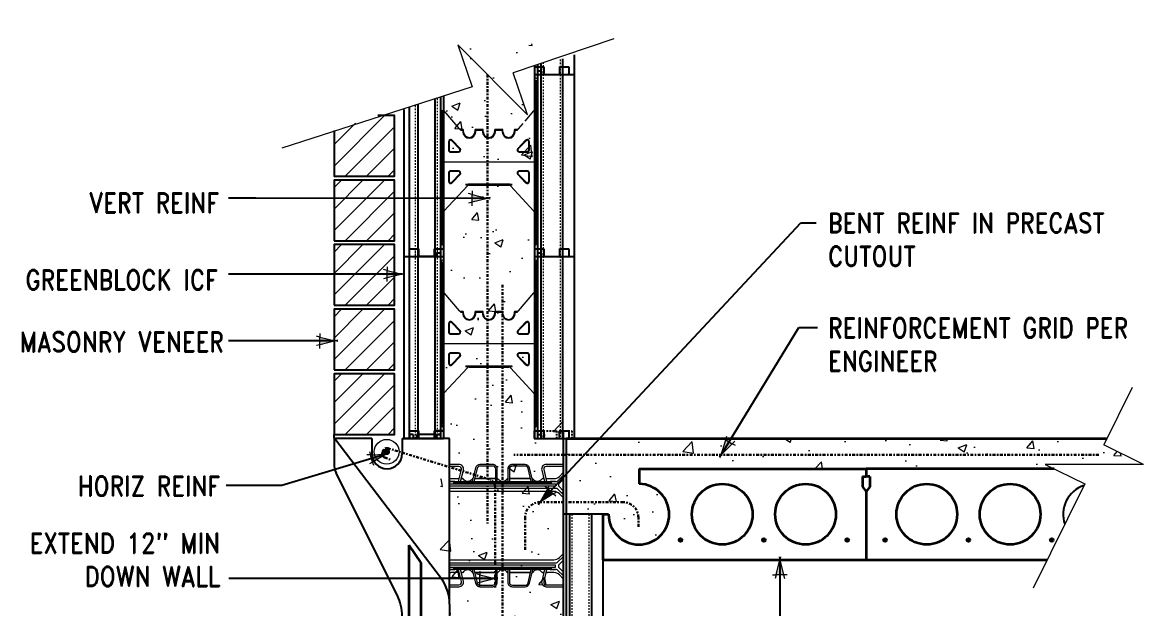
# Model space of a CAD drawing. Header units: inches. Extents: x -1.2 to 76.1, y 21.4 to 104.5.
# Drawn here: x 2.1 to 76.1, y 65.9 to 104.5 of the extents above; entities that cross this region are included whole.
import ezdxf

# ---------------------------------------------------------------- set-up
doc = ezdxf.new("R2010")
doc.units = ezdxf.units.IN
doc.header["$MEASUREMENT"] = 0
for name, pattern in [('CENTER', [2, 1.25, -0.25, 0.25, -0.25]), ('DASHED2', [0.375, 0.25, -0.125]), ('HIDDEN', [0.375, 0.25, -0.125])]:
    doc.linetypes.add(name, pattern=pattern)
for name, color, linetype, lineweight in [('A2 Hatch', 8, 'Continuous', 9), ('A4 medium', 7, 'Continuous', 35), ('DETAILS', 7, 'Continuous', 13), ('DIM', 3, 'Continuous', 13), ('REBAR', 2, 'CENTER', 30)]:
    doc.layers.add(name, color=color, linetype=linetype, lineweight=lineweight)
doc.styles.add('ARCTEXT', font='arctext.shx', dxfattribs={"width": 0.85})
doc.styles.add('ROMAND', font='romand.shx', dxfattribs={"width": 0.85})
doc.dimstyles.new('ARCTEXT1-4', dxfattribs={"dimtxt": 4, "dimasz": 2, "dimexe": 2, "dimexo": 2, "dimgap": 2, "dimtad": 1, "dimdec": 4, "dimzin": 3, "dimdsep": 46, "dimlunit": 4, "dimtxsty": 'ARCTEXT', "dimblk": 'ARCHTICK', "dimcen": 2, "dimaunit": 1, "dimadec": 0, "dimazin": 0, "dimtfac": 1, "dimtdec": 4, "dimtmove": 2, "dimatfit": 3, "dimldrblk": 'arrow', "dimfxl": 1, "dimtolj": 1, "dimtzin": 0, "dimarcsym": 0})
pattern_1 = [(50, (-6536.8023, 1453.6177), (5.7380815, -0.502017), [0.6, -6.6]), (355, (-6536.8023, 1453.6177), (-1.1100107, 6.017537), [0.48, -5.28]), (100.4514, (-6536.324, 1453.576), (4.628075, 5.5155163), [0.5099215, -5.609137]), (46.1842, (-6536.802, 1455.218), (8.5379284, -1.324152), [0.9, -9.9]), (96.6356, (-6536.091, 1455.107), (7.477302, 7.792943), [0.764882, -8.413704]), (351.1842, (-6536.802, 1455.218), (7.477296, 7.792949), [0.72, -7.92]), (21, (-6536.0023, 1454.8177), (4.7752564, -3.220951), [0.6, -6.6]), (326, (-6536.0023, 1454.8177), (1.9465227, 5.8012004), [0.48, -5.28]), (71.4514, (-6535.6044, 1454.549), (6.721781, 2.580244), [0.5099215, -5.609137]), (37.5, (-6536.8023, 1453.6177), (0.09727884, 2.6631508), [0, -5.216, 0, -5.36, 0, -5.3]), (7.5, (-6536.8023, 1453.6177), (2.1045563, 3.1552937), [0, -3.056, 0, -5.096, 0, -2.02]), (327.5, (-6538.5863, 1453.6177), (4.2705795, -0.180439), [0, -2, 0, -6.24, 0, -8.28]), (317.5, (-6539.3863, 1453.6177), (4.6654894, 0.8008399), [0, -2.6, 0, -4.144, 0, -5.88])]

# ---------------------------------------------------------------- blocks, each defined once
blk = doc.blocks.new('_ArchTick')
at = {"color": 0, "linetype": 'ByBlock', "const_width": 0.15}
blk.add_lwpolyline([(-0.5, -0.5), (0.5, 0.5)], dxfattribs=at)
blk = doc.blocks.new('arrow')
at = {"layer": 'DIM'}
blk.add_hatch(color=253, dxfattribs=at).paths.add_polyline_path([(-2, 0.5), (-2, -0.5), (0, 0)])
at = {"layer": 'DIM', "lineweight": 9}
for points in [[(-2, 0.98), (-2, 0.5), (-2.47, 0.62)], [(0.37, 0.09), (0, 0)], [(0.37, -0.09), (0, 0)], [(-2, -0.98), (-2, -0.5), (-2.47, -0.62)]]:
    blk.add_lwpolyline(points, dxfattribs=at)
at = {"layer": 'DIM', "lineweight": 15}
blk.add_lwpolyline([(0, 0), (-2, -0.5), (-2, 0.5), (0, 0)], dxfattribs=at)

msp = doc.modelspace()

# ---------------------------------------------------------------- hatches: boundary and pattern name
at = {"layer": 'A2 Hatch', "ltscale": 0.15}
h = msp.add_hatch(dxfattribs=at)
h.set_pattern_fill('AR-CONC', color=256, scale=0.8, style=0)
h.set_pattern_definition(pattern_1)
h.paths.add_polyline_path([(31.768, 101.773), (29.782, 101.1), (29.582, 44.084), (32.451, 45.057), (31.515, 47.817), (36.112, 43.221), (35.176, 45.981), (37.782, 46.865), (37.777, 79.447), (35.777, 79.447), (35.777, 103.133), (34.492, 102.697), (35.428, 99.937), (30.832, 104.533)])
h = msp.add_hatch(dxfattribs=at)
h.set_pattern_fill('ANSI31', color=256, scale=8, style=0)
h.set_pattern_definition([(45, (-3258.9084, 433.8776), (-0.70710678, 0.70710678), [])])
h.paths.add_polyline_path([(22.657, 90.138), (26.657, 90.138), (26.657, 94.138), (22.657, 94.138)])
h = msp.add_hatch(dxfattribs=at)
h.set_pattern_fill('ANSI31', color=256, scale=8, style=0)
h.set_pattern_definition([(45, (-3258.9084, 429.6276), (-0.70710678, 0.70710678), [])])
h.paths.add_polyline_path([(22.657, 85.888), (26.657, 85.888), (26.657, 89.888), (22.657, 89.888)])
h = msp.add_hatch(dxfattribs=at)
h.set_pattern_fill('ANSI31', color=256, scale=8, style=0)
h.set_pattern_definition([(45, (-3258.9084, 425.3583), (-0.70710678, 0.70710678), [])])
h.paths.add_polyline_path([(22.657, 81.619), (26.657, 81.619), (26.657, 85.619), (22.657, 85.619)])
h = msp.add_hatch(dxfattribs=at)
h.set_pattern_fill('ANSI31', color=256, scale=8, style=0)
h.set_pattern_definition([(45, (-3258.9084, 421.1083), (-0.70710678, 0.70710678), [])])
h.paths.add_polyline_path([(22.657, 77.369), (26.657, 77.369), (26.657, 81.369), (22.657, 81.369)])
h = msp.add_hatch(dxfattribs=at)
h.set_pattern_fill('AR-CONC', color=256, scale=0.8, style=0)
h.set_pattern_definition(pattern_1)
edge = h.paths.add_edge_path()
edge.add_line((37.982, 77.1), (37.982, 72.1))
edge.add_line((37.982, 77.1), (73.684, 77.1))
edge.add_line((37.982, 72.1), (39.782, 72.1))
edge.add_line((39.782, 72.1), (40.782, 72.1))
edge.add_arc((42.782, 72.1), 2, 180, 449.35394)
edge.add_line((42.804, 75.1), (42.804, 74.1))
edge.add_line((42.804, 75.089), (57.782, 75.089))
edge.add_line((70.199, 75.089), (57.782, 75.089))
edge.add_line((69.59, 75.389), (70.199, 75.089))
edge.add_line((76.09, 75.389), (69.59, 75.389))
edge.add_line((73.477, 76.679), (76.09, 75.389))
edge.add_line((73.684, 77.1), (73.477, 76.679))
h = msp.add_hatch(color=256, dxfattribs=at)
edge = h.paths.add_edge_path()
edge.add_arc((26.133, 76.22), 0.224, 0, 360)

# ---------------------------------------------------------------- linework, layer by layer
at = {"color": 1}
for p, q in [((37.742, 102.135), (37.742, 89.1)), ((38.507, 102.395), (38.507, 89.1)), ((35.882, 101.716), (35.882, 89.1)), ((35.882, 101.6), (36.507, 101.6)), ((35.882, 101.6), (35.882, 101.1)), ((36.082, 101.784), (36.082, 89.1)), ((36.297, 101.857), (36.297, 89.1)), ((36.507, 101.6), (36.507, 101.1)), ((37.532, 101.6), (37.532, 101.1)), ((37.532, 101.6), (38.157, 101.6)), ((38.157, 101.6), (38.157, 101.1)), ((38.157, 101.415), (38.157, 101.1)), ((35.882, 101.1), (38.507, 101.1)), ((35.882, 101.1), (36.082, 101.1)), ((35.882, 101.1), (38.507, 101.1)), ((36.082, 101.35), (36.332, 101.35)), ((36.297, 101.1), (38.507, 101.1)), ((36.332, 101.35), (36.332, 101.1)), ((37.327, 101.134), (37.327, 101.1)), ((37.532, 101.203), (37.532, 101.1)), ((29.307, 99.462), (29.307, 89.1)), ((29.682, 99.583), (29.682, 89.1)), ((29.881, 99.647), (29.881, 89.1)), ((27.257, 98.801), (27.257, 89.1)), ((27.607, 98.914), (27.607, 89.1)), ((28.182, 99.099), (28.182, 89.1)), ((27.607, 89.6), (28.232, 89.6)), ((27.607, 89.6), (27.607, 77.1)), ((28.182, 89.6), (28.182, 77.1)), ((28.232, 89.6), (28.232, 89.1)), ((29.257, 89.6), (29.257, 89.1)), ((29.257, 89.6), (29.881, 89.6)), ((29.307, 89.6), (29.307, 77.1)), ((29.881, 89.6), (29.881, 77.1)), ((29.881, 89.6), (29.881, 89.1)), ((35.882, 89.6), (35.882, 77.1)), ((35.882, 89.6), (36.507, 89.6)), ((35.882, 89.6), (35.882, 89.1)), ((36.507, 89.6), (36.507, 89.1)), ((37.532, 89.6), (37.532, 89.1)), ((37.532, 89.6), (38.157, 89.6)), ((38.157, 89.6), (38.157, 89.1)), ((27.257, 89.1), (27.257, 77.1)), ((27.257, 89.1), (29.432, 89.1)), ((27.257, 89.1), (29.881, 89.1)), ((29.307, 89.1), (28.182, 89.1)), ((29.432, 89.35), (29.432, 89.1)), ((29.432, 89.35), (29.682, 89.35)), ((29.682, 89.35), (29.682, 77.1)), ((29.682, 89.1), (29.881, 89.1)), ((35.882, 89.1), (36.082, 89.1)), ((35.882, 89.1), (38.507, 89.1)), ((36.082, 89.35), (36.082, 77.1)), ((36.082, 89.35), (36.332, 89.35)), ((36.297, 89.1), (38.507, 89.1)), ((36.297, 89.1), (36.297, 77.1)), ((36.332, 89.35), (36.332, 89.1)), ((37.742, 89.1), (37.742, 77.1)), ((38.507, 89.1), (38.507, 77.1)), ((22.657, 77.1), (22.657, 75.422)), ((25.157, 77.1), (22.657, 77.1)), ((22.712, 77.1), (29.746, 67.871)), ((25.157, 77.1), (25.157, 76.1)), ((27.157, 77.1), (27.157, 76.1)), ((27.157, 77.1), (29.881, 77.1)), ((27.257, 77.1), (29.881, 77.1)), ((27.257, 77.1), (29.881, 77.1)), ((27.257, 77.1), (29.432, 77.1)), ((27.257, 77.1), (29.432, 77.1)), ((27.257, 77.1), (29.881, 77.1)), ((30.282, 77.1), (27.257, 77.1)), ((27.257, 77.1), (29.881, 77.1)), ((27.257, 77.1), (29.881, 77.1)), ((27.257, 77.1), (29.432, 77.1)), ((27.257, 77.1), (29.432, 77.1)), ((27.257, 77.1), (29.881, 77.1)), ((27.257, 77.1), (29.881, 77.1)), ((27.257, 77.1), (29.432, 77.1)), ((27.257, 77.1), (29.432, 77.1)), ((27.257, 77.1), (29.881, 77.1)), ((27.257, 77.1), (29.432, 77.1)), ((30.282, 77.1), (27.257, 77.1)), ((27.257, 77.1), (29.432, 77.1)), ((27.257, 77.1), (29.881, 77.1)), ((30.282, 77.1), (27.257, 77.1)), ((27.607, 77.6), (28.232, 77.6)), ((27.607, 77.6), (28.232, 77.6)), ((27.607, 77.6), (28.232, 77.6)), ((27.607, 77.6), (28.232, 77.6)), ((27.607, 77.6), (28.232, 77.6)), ((27.607, 77.6), (28.232, 77.6)), ((27.607, 77.6), (28.232, 77.6)), ((27.607, 77.6), (28.232, 77.6)), ((27.632, 77.35), (27.632, 77.1)), ((27.882, 77.35), (27.632, 77.35)), ((27.632, 77.35), (27.632, 77.1)), ((27.882, 77.35), (27.632, 77.35)), ((27.632, 77.35), (27.632, 77.1)), ((27.882, 77.35), (27.632, 77.35)), ((27.882, 77.35), (27.882, 77.1)), ((27.882, 77.35), (27.882, 77.1)), ((27.882, 77.35), (27.882, 77.1)), ((29.257, 77.35), (28.132, 77.35)), ((28.132, 77.35), (28.132, 77.1)), ((29.257, 77.35), (28.132, 77.35)), ((28.132, 77.35), (28.132, 77.1)), ((29.257, 77.35), (28.132, 77.35)), ((28.132, 77.35), (28.132, 77.1)), ((29.307, 77.1), (28.182, 77.1)), ((29.307, 77.1), (28.182, 77.1)), ((29.307, 77.1), (28.182, 77.1)), ((29.307, 77.1), (28.182, 77.1)), ((29.307, 77.1), (28.182, 77.1)), ((29.307, 77.1), (28.182, 77.1)), ((29.307, 77.1), (28.182, 77.1)), ((29.307, 77.1), (28.182, 77.1)), ((28.232, 77.6), (28.232, 77.1)), ((28.232, 77.6), (28.232, 77.1)), ((28.232, 77.6), (28.232, 77.1)), ((28.232, 77.6), (28.232, 77.1)), ((28.232, 77.6), (28.232, 77.1)), ((28.232, 77.6), (28.232, 77.1)), ((28.232, 77.6), (28.232, 77.1)), ((28.232, 77.6), (28.232, 77.1)), ((29.257, 77.6), (29.257, 77.1)), ((29.257, 77.6), (29.881, 77.6)), ((29.257, 77.6), (29.257, 77.1)), ((29.257, 77.6), (29.881, 77.6)), ((29.257, 77.6), (29.257, 77.1)), ((29.881, 77.6), (29.257, 77.6)), ((29.257, 77.6), (29.257, 77.1)), ((29.257, 77.6), (29.881, 77.6)), ((29.257, 77.6), (29.257, 77.1)), ((29.257, 77.6), (29.881, 77.6)), ((29.257, 77.6), (29.257, 77.1)), ((29.257, 77.6), (29.881, 77.6)), ((29.257, 77.6), (29.257, 77.1)), ((29.257, 77.6), (29.881, 77.6)), ((29.257, 77.6), (29.257, 77.1)), ((29.257, 77.6), (29.881, 77.6)), ((29.257, 77.6), (29.257, 77.1)), ((29.881, 77.6), (29.257, 77.6)), ((29.257, 77.6), (29.257, 77.1)), ((29.257, 77.6), (29.881, 77.6)), ((29.257, 77.6), (29.257, 77.1)), ((29.881, 77.6), (29.257, 77.6)), ((29.432, 77.35), (29.432, 77.1)), ((29.432, 77.35), (29.682, 77.35)), ((29.432, 77.35), (29.432, 77.1)), ((29.432, 77.35), (29.682, 77.35)), ((29.432, 77.35), (29.432, 77.1)), ((29.682, 77.35), (29.432, 77.35)), ((29.432, 77.35), (29.432, 77.1)), ((29.432, 77.35), (29.682, 77.35)), ((29.432, 77.35), (29.432, 77.1)), ((29.432, 77.35), (29.682, 77.35)), ((29.432, 77.35), (29.432, 77.1)), ((29.432, 77.35), (29.682, 77.35)), ((29.432, 77.35), (29.432, 77.1)), ((29.432, 77.35), (29.682, 77.35)), ((29.432, 77.35), (29.432, 77.1)), ((29.432, 77.35), (29.682, 77.35)), ((29.432, 77.35), (29.432, 77.1)), ((29.682, 77.35), (29.432, 77.35)), ((29.432, 77.35), (29.432, 77.1)), ((29.432, 77.35), (29.682, 77.35)), ((29.432, 77.35), (29.432, 77.1)), ((29.682, 77.35), (29.432, 77.35)), ((29.682, 77.35), (29.682, 77.1)), ((29.682, 77.35), (29.682, 77.1)), ((29.682, 77.35), (29.682, 77.1)), ((29.682, 77.1), (29.881, 77.1)), ((29.682, 77.1), (29.881, 77.1)), ((29.682, 77.1), (29.881, 77.1)), ((29.682, 77.1), (29.881, 77.1)), ((29.682, 77.1), (29.881, 77.1)), ((29.682, 77.1), (29.881, 77.1)), ((29.682, 77.1), (29.881, 77.1)), ((29.682, 77.1), (29.881, 77.1)), ((29.881, 77.6), (29.881, 77.1)), ((29.881, 77.6), (29.881, 77.1)), ((29.881, 77.6), (29.881, 77.1)), ((29.881, 77.6), (29.881, 77.1)), ((29.881, 77.6), (29.881, 77.1)), ((29.881, 77.6), (29.881, 77.1)), ((29.881, 77.6), (29.881, 77.1)), ((29.881, 77.6), (29.881, 77.1)), ((29.881, 77.6), (29.881, 77.1)), ((29.881, 77.6), (29.881, 77.1)), ((30.282, 66.16), (30.282, 77.1)), ((35.877, 77.6), (35.877, 77.1)), ((35.877, 77.6), (36.502, 77.6)), ((35.877, 77.6), (35.877, 77.1)), ((35.877, 77.1), (36.077, 77.1)), ((35.882, 77.1), (38.302, 77.1)), ((35.882, 77.1), (38.302, 77.1)), ((35.882, 77.1), (38.507, 77.1)), ((36.077, 77.35), (36.327, 77.35)), ((36.082, 77.6), (36.082, 77.1)), ((36.092, 77.1), (38.302, 77.1)), ((36.327, 77.35), (36.327, 77.1)), ((36.502, 77.6), (36.502, 77.1)), ((37.527, 77.6), (37.527, 77.1)), ((37.527, 77.6), (38.152, 77.6)), ((37.782, 77.6), (37.782, 65.1)), ((37.982, 77.1), (37.982, 65.1)), ((38.152, 77.6), (38.152, 77.1)), ((38.307, 77.1), (38.507, 77.1)), ((38.307, 77.1), (38.507, 77.1)), ((26.838, 66.735), (22.789, 74.806)), ((40.407, 72.1), (37.782, 72.1)), ((38.197, 72.1), (38.197, 65.1)), ((39.642, 72.1), (39.642, 65.1)), ((40.407, 72.1), (40.407, 65.1)), ((30.282, 66.16), (30.282, 65.1))]:
    msp.add_line(p, q, dxfattribs=at)
at = {"color": 1, "linetype": 'HIDDEN', "ltscale": 0.02}
for p, q in [((35.882, 101.6), (36.507, 101.6)), ((36.507, 101.6), (36.507, 101.1)), ((37.532, 101.6), (37.532, 101.1)), ((37.532, 101.6), (38.157, 101.6)), ((38.157, 101.6), (38.157, 101.1)), ((36.082, 101.35), (36.082, 101.1)), ((36.082, 101.35), (36.332, 101.35)), ((36.332, 101.35), (36.332, 101.1)), ((27.607, 89.6), (28.232, 89.6)), ((27.607, 89.6), (27.607, 89.1)), ((28.232, 89.6), (28.232, 89.1)), ((29.257, 89.6), (29.257, 89.1)), ((29.257, 89.6), (29.881, 89.6)), ((35.882, 89.6), (36.507, 89.6)), ((36.507, 89.6), (36.507, 89.1)), ((37.532, 89.6), (37.532, 89.1)), ((37.532, 89.6), (38.157, 89.6)), ((38.157, 89.6), (38.157, 89.1)), ((36.082, 89.35), (36.082, 89.1)), ((36.082, 89.35), (36.332, 89.35)), ((36.332, 89.35), (36.332, 89.1)), ((27.607, 77.6), (28.232, 77.6)), ((27.607, 77.6), (27.607, 77.1)), ((27.607, 77.6), (28.232, 77.6)), ((27.607, 77.6), (28.232, 77.6)), ((27.607, 77.6), (27.607, 77.1)), ((27.607, 77.6), (28.232, 77.6)), ((27.607, 77.6), (27.607, 77.1)), ((27.607, 77.6), (28.232, 77.6)), ((27.607, 77.6), (28.232, 77.6)), ((27.607, 77.6), (27.607, 77.1)), ((27.607, 77.6), (28.232, 77.6)), ((27.607, 77.6), (28.232, 77.6)), ((27.607, 77.6), (27.607, 77.1)), ((27.607, 77.6), (28.232, 77.6)), ((27.607, 77.6), (27.607, 77.1)), ((27.607, 77.6), (28.232, 77.6)), ((27.607, 77.6), (27.607, 77.1)), ((28.232, 77.6), (28.232, 77.1)), ((28.232, 77.6), (28.232, 77.1)), ((28.232, 77.6), (28.232, 77.1)), ((28.232, 77.6), (28.232, 77.1)), ((28.232, 77.6), (28.232, 77.1)), ((28.232, 77.6), (28.232, 77.1)), ((28.232, 77.6), (28.232, 77.1)), ((28.232, 77.6), (28.232, 77.1)), ((28.232, 77.6), (28.232, 77.1)), ((28.232, 77.6), (28.232, 77.1)), ((29.257, 77.6), (29.257, 77.1)), ((29.257, 77.6), (29.881, 77.6)), ((29.257, 77.6), (29.257, 77.1)), ((29.257, 77.6), (29.881, 77.6)), ((29.257, 77.6), (29.257, 77.1)), ((29.257, 77.6), (29.881, 77.6)), ((29.257, 77.6), (29.257, 77.1)), ((29.257, 77.6), (29.881, 77.6)), ((29.257, 77.6), (29.257, 77.1)), ((29.257, 77.6), (29.881, 77.6)), ((29.257, 77.6), (29.257, 77.1)), ((29.257, 77.6), (29.881, 77.6)), ((29.257, 77.6), (29.257, 77.1)), ((29.257, 77.6), (29.881, 77.6)), ((29.257, 77.6), (29.257, 77.1)), ((29.257, 77.6), (29.881, 77.6)), ((29.257, 77.6), (29.257, 77.1)), ((29.257, 77.6), (29.881, 77.6)), ((29.257, 77.6), (29.257, 77.1)), ((29.257, 77.6), (29.881, 77.6)), ((35.877, 77.6), (36.502, 77.6)), ((35.877, 77.6), (36.502, 77.6)), ((36.077, 77.35), (36.077, 77.1)), ((36.077, 77.35), (36.327, 77.35)), ((36.077, 77.35), (36.077, 77.1)), ((36.077, 77.35), (36.327, 77.35)), ((36.082, 77.6), (37.332, 77.6)), ((36.282, 77.35), (36.532, 77.35)), ((36.327, 77.35), (36.327, 77.1)), ((36.327, 77.35), (36.327, 77.1)), ((36.502, 77.6), (36.502, 77.1)), ((36.502, 77.6), (36.502, 77.1)), ((36.532, 77.35), (36.532, 77.1)), ((37.332, 77.6), (37.332, 77.1)), ((37.527, 77.6), (37.527, 77.1)), ((37.527, 77.6), (38.152, 77.6)), ((37.527, 77.6), (37.527, 77.1)), ((37.527, 77.6), (38.152, 77.6)), ((37.732, 77.6), (37.732, 77.1)), ((37.732, 77.6), (38.357, 77.6)), ((38.152, 77.6), (38.152, 77.1)), ((38.152, 77.6), (38.152, 77.1)), ((38.357, 77.6), (38.357, 77.1))]:
    msp.add_line(p, q, dxfattribs=at)
at = {"ltscale": 0.15}
for p, q in [((28.232, 89.1), (29.257, 89.1)), ((22.657, 77.119), (22.657, 77.369)), ((28.232, 77.1), (29.257, 77.1)), ((28.232, 77.1), (29.257, 77.1)), ((28.232, 77.1), (29.257, 77.1)), ((28.232, 77.1), (29.257, 77.1)), ((28.232, 77.1), (29.257, 77.1)), ((28.232, 77.1), (29.257, 77.1)), ((28.232, 77.1), (29.257, 77.1)), ((28.232, 77.1), (29.257, 77.1))]:
    msp.add_line(p, q, dxfattribs=at)
msp.add_lwpolyline([(22.657, 97.409), (22.657, 94.388), (26.657, 94.388), (26.657, 98.388), (25.544, 98.388)], dxfattribs=at)
for points in [[(22.657, 90.138), (26.657, 90.138), (26.657, 94.138), (22.657, 94.138)], [(22.657, 85.888), (26.657, 85.888), (26.657, 89.888), (22.657, 89.888)], [(22.657, 81.619), (26.657, 81.619), (26.657, 85.619), (22.657, 85.619)], [(22.657, 77.369), (26.657, 77.369), (26.657, 81.369), (22.657, 81.369)]]:
    msp.add_lwpolyline(points, close=True, dxfattribs=at)
at = {"color": 1}
for centre, radius, start, end in [((26.157, 76.1), 1, 180, 0), ((24.157, 75.422), 1.5, 180, 204.22775), ((27.282, 66.16), 3, 360, 34.77783), ((24.157, 65.389), 3, 0, 26.64228)]:
    msp.add_arc(centre, radius, start, end, dxfattribs=at)
at = {"ltscale": 0.15}
msp.add_arc((72.782, 72.1), 2, 108.28713, 199.18084, dxfattribs=at)
at = {"layer": 'A2 Hatch', "linetype": 'DASHED2', "ltscale": 0.15}
for p, q in [((36.457, 101.911), (36.457, 89.1)), ((37.582, 102.081), (37.582, 89.1)), ((29.467, 99.513), (29.467, 89.1)), ((28.022, 99.048), (28.022, 89.1)), ((28.022, 89.6), (28.022, 77.1)), ((29.467, 89.6), (29.467, 77.1)), ((36.457, 89.1), (36.457, 77.1)), ((37.582, 89.1), (37.582, 77.1)), ((38.357, 72.1), (38.357, 65.1)), ((39.482, 72.1), (39.482, 65.1))]:
    msp.add_line(p, q, dxfattribs=at)
at = {"layer": 'A2 Hatch', "ltscale": 0.15}
for p, q in [((22.657, 95.063), (25.982, 98.388)), ((22.657, 96.477), (24.066, 97.887)), ((23.396, 94.388), (26.657, 97.649)), ((24.81, 94.388), (26.657, 96.235)), ((26.224, 94.388), (26.657, 94.821))]:
    msp.add_line(p, q, dxfattribs=at)
msp.add_circle((26.133, 76.22), 0.816, dxfattribs=at)
at = {"layer": 'A4 medium', "ltscale": 0.15}
for p, q in [((37.982, 77.1), (73.684, 77.1)), ((42.804, 75.1), (42.804, 74.1)), ((42.804, 75.089), (57.782, 75.089)), ((57.782, 75.089), (57.782, 74.589)), ((70.199, 75.089), (57.782, 75.089)), ((57.782, 75.089), (57.782, 74.589)), ((57.532, 74.589), (57.782, 74.589)), ((57.532, 74.589), (57.532, 73.9)), ((58.032, 74.589), (57.782, 74.589)), ((58.032, 74.589), (58.032, 73.9)), ((57.532, 73.9), (57.782, 73.6)), ((58.032, 73.9), (57.782, 73.6)), ((57.782, 73.6), (57.782, 69.1)), ((57.782, 73.6), (57.782, 69.1)), ((40.407, 72.1), (40.782, 72.1)), ((40.407, 72.1), (40.407, 69.1)), ((27.607, 65.389), (27.607, 70.052)), ((28.407, 68.9), (27.607, 70.052)), ((28.407, 65.389), (28.407, 68.9)), ((40.407, 69.1), (69.736, 69.1))]:
    msp.add_line(p, q, dxfattribs=at)
for centre, radius in [((48.282, 72.1), 2), ((53.782, 72.1), 2), ((61.782, 72.1), 2), ((67.282, 72.1), 2), ((45.532, 70.398), 0.1), ((51.032, 70.398), 0.1), ((56.532, 70.398), 0.1), ((59.032, 70.398), 0.1), ((64.532, 70.398), 0.1), ((70.032, 70.398), 0.1)]:
    msp.add_circle(centre, radius, dxfattribs=at)
msp.add_arc((42.782, 72.1), 2, 180, 89.35394, dxfattribs=at)
at = {"layer": 'DETAILS', "color": 6, "lineweight": 20}
for p, q in [((35.882, 98.77), (35.882, 100.749)), ((35.947, 100.877), (36.034, 100.827)), ((35.982, 100.725), (35.982, 90.027)), ((29.881, 99.679), (29.881, 98.77)), ((29.782, 98.753), (29.782, 90.027)), ((29.881, 98.77), (29.881, 92.008)), ((29.909, 98.701), (30.927, 97.511)), ((35.279, 98.029), (35.854, 98.701)), ((35.882, 92.008), (35.882, 98.77)), ((34.836, 97.511), (35.146, 97.873)), ((30.999, 97.48), (31.007, 97.48)), ((31.157, 97.48), (30.999, 97.48)), ((31.007, 97.48), (31.007, 97.43)), ((31.007, 97.43), (31.107, 97.43)), ((31.157, 97.38), (31.157, 97.325)), ((31.207, 97.325), (31.207, 97.43)), ((31.957, 97.43), (31.957, 97.325)), ((32.457, 97.48), (32.007, 97.48)), ((32.007, 97.325), (32.007, 97.38)), ((32.057, 97.43), (32.407, 97.43)), ((32.457, 97.38), (32.457, 97.325)), ((32.507, 97.325), (32.507, 97.43)), ((33.257, 97.43), (33.257, 97.325)), ((33.757, 97.48), (33.307, 97.48)), ((33.307, 97.325), (33.307, 97.38)), ((33.357, 97.43), (33.707, 97.43)), ((33.757, 97.38), (33.757, 97.325)), ((33.807, 97.325), (33.807, 97.43)), ((34.557, 97.43), (34.557, 97.325)), ((34.764, 97.48), (34.607, 97.48)), ((34.607, 97.325), (34.607, 97.38)), ((34.657, 97.43), (34.757, 97.43)), ((34.757, 97.43), (34.757, 97.48)), ((34.757, 97.48), (34.764, 97.48)), ((30.207, 96.661), (30.207, 96.12)), ((30.257, 96.661), (30.257, 96.12)), ((30.948, 96.189), (30.429, 96.73)), ((30.984, 96.224), (30.465, 96.765)), ((35.298, 96.765), (34.779, 96.224)), ((35.334, 96.73), (34.815, 96.189)), ((35.507, 96.12), (35.507, 96.661)), ((35.557, 96.12), (35.557, 96.661)), ((30.357, 96.02), (30.876, 96.02)), ((30.357, 95.97), (30.876, 95.97)), ((34.887, 96.02), (35.407, 96.02)), ((34.887, 95.97), (35.407, 95.97)), ((29.782, 95.35), (35.982, 95.35)), ((30.876, 94.75), (30.357, 94.75)), ((35.407, 94.75), (34.887, 94.75)), ((30.207, 94.6), (30.207, 94.059)), ((30.257, 94.6), (30.257, 94.059)), ((30.876, 94.7), (30.357, 94.7)), ((30.429, 93.99), (30.948, 94.531)), ((30.465, 93.955), (30.984, 94.496)), ((34.779, 94.496), (35.298, 93.955)), ((34.815, 94.531), (35.334, 93.99)), ((35.407, 94.7), (34.887, 94.7)), ((35.507, 94.059), (35.507, 94.6)), ((35.557, 94.059), (35.557, 94.6)), ((29.911, 92.079), (31.463, 93.756)), ((31.511, 93.87), (31.355, 93.855)), ((31.355, 93.835), (31.511, 93.82)), ((32.882, 93.87), (31.511, 93.87)), ((31.511, 93.82), (32.882, 93.82)), ((31.569, 93.8), (32.882, 93.8)), ((34.252, 93.87), (32.882, 93.87)), ((32.882, 93.82), (34.252, 93.82)), ((32.882, 93.8), (34.194, 93.8)), ((34.408, 93.855), (34.252, 93.87)), ((34.252, 93.82), (34.408, 93.835)), ((34.3, 93.756), (35.852, 92.079)), ((29.881, 90), (29.881, 92.008)), ((35.882, 92.008), (35.882, 90)), ((29.775, 90.002), (29.729, 89.923)), ((29.729, 89.923), (29.816, 89.873)), ((29.782, 90.064), (29.782, 90.027)), ((29.816, 89.873), (29.875, 89.975)), ((35.888, 89.975), (35.947, 89.873)), ((35.947, 89.873), (36.034, 89.923)), ((35.982, 90.027), (35.982, 90.064)), ((36.034, 89.923), (35.988, 90.002)), ((29.729, 88.827), (29.816, 88.877)), ((29.775, 88.748), (29.729, 88.827)), ((29.816, 88.877), (29.875, 88.774)), ((35.888, 88.774), (35.947, 88.877)), ((35.947, 88.877), (36.034, 88.827)), ((36.034, 88.827), (35.988, 88.748)), ((29.782, 88.725), (29.782, 78.027)), ((29.782, 88.686), (29.782, 88.723)), ((29.881, 88.749), (29.881, 86.77)), ((35.882, 86.77), (35.882, 88.749)), ((35.982, 88.725), (35.982, 78.027)), ((35.982, 88.723), (35.982, 88.686)), ((29.881, 86.77), (29.881, 80.008)), ((29.909, 86.701), (30.927, 85.511)), ((34.836, 85.511), (35.854, 86.701)), ((35.882, 80.008), (35.882, 86.77)), ((30.999, 85.48), (31.007, 85.48)), ((31.157, 85.48), (30.999, 85.48)), ((31.007, 85.48), (31.007, 85.43)), ((31.007, 85.43), (31.107, 85.43)), ((31.157, 85.38), (31.157, 85.325)), ((31.207, 85.325), (31.207, 85.43)), ((31.957, 85.43), (31.957, 85.325)), ((32.457, 85.48), (32.007, 85.48)), ((32.007, 85.325), (32.007, 85.38)), ((32.057, 85.43), (32.407, 85.43)), ((32.457, 85.38), (32.457, 85.325)), ((32.507, 85.325), (32.507, 85.43)), ((33.257, 85.43), (33.257, 85.325)), ((33.757, 85.48), (33.307, 85.48)), ((33.307, 85.325), (33.307, 85.38)), ((33.357, 85.43), (33.707, 85.43)), ((33.757, 85.38), (33.757, 85.325)), ((33.807, 85.325), (33.807, 85.43)), ((34.557, 85.43), (34.557, 85.325)), ((34.764, 85.48), (34.607, 85.48)), ((34.607, 85.325), (34.607, 85.38)), ((34.657, 85.43), (34.757, 85.43)), ((34.757, 85.43), (34.757, 85.48)), ((34.757, 85.48), (34.764, 85.48)), ((30.207, 84.661), (30.207, 84.12)), ((30.257, 84.661), (30.257, 84.12)), ((30.948, 84.189), (30.429, 84.73)), ((30.984, 84.224), (30.465, 84.765)), ((35.298, 84.765), (34.779, 84.224)), ((35.334, 84.73), (34.815, 84.189)), ((35.507, 84.12), (35.507, 84.661)), ((35.557, 84.12), (35.557, 84.661)), ((30.357, 84.02), (30.876, 84.02)), ((30.357, 83.97), (30.876, 83.97)), ((34.887, 84.02), (35.407, 84.02)), ((34.887, 83.97), (35.407, 83.97)), ((29.782, 83.35), (35.982, 83.35)), ((30.207, 82.6), (30.207, 82.059)), ((30.257, 82.6), (30.257, 82.059)), ((30.876, 82.75), (30.357, 82.75)), ((30.876, 82.7), (30.357, 82.7)), ((30.429, 81.99), (30.948, 82.531)), ((30.465, 81.955), (30.984, 82.496)), ((34.779, 82.496), (35.298, 81.955)), ((34.815, 82.531), (35.334, 81.99)), ((35.407, 82.75), (34.887, 82.75)), ((35.407, 82.7), (34.887, 82.7)), ((35.507, 82.059), (35.507, 82.6)), ((35.557, 82.059), (35.557, 82.6)), ((29.911, 80.079), (31.463, 81.756)), ((31.511, 81.87), (31.355, 81.855)), ((31.355, 81.835), (31.511, 81.82)), ((32.882, 81.87), (31.511, 81.87)), ((31.511, 81.82), (32.882, 81.82)), ((31.569, 81.8), (32.882, 81.8)), ((34.252, 81.87), (32.882, 81.87)), ((32.882, 81.82), (34.252, 81.82)), ((32.882, 81.8), (34.194, 81.8)), ((34.408, 81.855), (34.252, 81.87)), ((34.252, 81.82), (34.408, 81.835)), ((34.3, 81.756), (35.852, 80.079)), ((29.881, 78), (29.881, 80.008)), ((35.882, 80.008), (35.882, 78)), ((29.775, 78.002), (29.729, 77.923)), ((29.729, 77.923), (29.816, 77.873)), ((29.782, 78.064), (29.782, 78.027)), ((29.816, 77.873), (29.875, 77.975)), ((35.888, 77.975), (35.947, 77.873)), ((35.947, 77.873), (36.034, 77.923)), ((35.982, 78.027), (35.982, 78.064)), ((36.034, 77.923), (35.988, 78.002))]:
    msp.add_line(p, q, dxfattribs=at)
for points in [[(30.631, 74.25), (30.531, 74.25), (30.281, 74.25), (30.877, 74.25), (31.067, 75.04, 0.485338), (30.902, 75.25), (30.282, 75.25)], [(31.011, 74.25), (31.194, 75.009, 0.485338), (30.902, 75.38), (30.282, 75.38)], [(33.433, 74.25), (33.433, 75.08, 0.414214), (33.133, 75.38), (32.291, 75.38, 0.346495), (31.999, 75.15), (31.782, 74.25)], [(33.333, 74.25), (33.333, 75.08, 0.414214), (33.133, 75.28), (32.291, 75.28, 0.346495), (32.096, 75.127), (31.885, 74.25)], [(35.781, 74.25), (35.564, 75.15, 0.346495), (35.272, 75.38), (34.43, 75.38, 0.414214), (34.13, 75.08), (34.13, 74.25)], [(35.678, 74.25), (35.467, 75.127, 0.346495), (35.272, 75.28), (34.43, 75.28, 0.414214), (34.23, 75.08), (34.23, 74.25)], [(37.782, 75.38), (36.661, 75.38, 0.485338), (36.369, 75.009), (36.552, 74.25)], [(37.782, 75.25), (36.661, 75.25, 0.485338), (36.496, 75.04), (36.686, 74.25), (37.282, 74.25), (37.032, 74.25), (36.932, 74.25)], [(36.638, 74.45), (37.175, 74.45, 0.198912), (37.529, 74.596), (37.782, 74.849)], [(30.282, 74.461, 0.0537), (30.388, 74.45), (30.925, 74.45)], [(30.282, 74.25), (33.782, 74.25, -0.279322), (33.496, 74.423, 0.279322), (33.451, 74.45)], [(31.812, 74.45, 0.279322), (31.768, 74.423, -0.605918), (31.196, 74.423, 0.279322), (31.152, 74.45), (31.059, 74.45), (31.152, 74.45)], [(34.112, 74.45, 0.279322), (34.067, 74.423, -0.279322), (33.782, 74.25), (37.341, 74.25, 0.198912), (37.411, 74.279), (37.782, 74.649)], [(36.411, 74.45), (36.504, 74.45), (36.411, 74.45, 0.279322), (36.367, 74.423, -0.605918), (35.795, 74.423, 0.279322), (35.751, 74.45)], [(37.782, 74.399), (37.513, 74.131, 0.414214), (37.513, 73.919), (37.782, 73.65)], [(37.782, 73.4), (37.411, 73.77, 0.198912), (37.341, 73.8), (33.782, 73.8), (30.282, 73.8)], [(37.782, 73.2), (37.529, 73.453, 0.198912), (37.175, 73.6), (33.782, 73.6), (30.388, 73.6, 0.0537), (30.282, 73.588, 0.0537)], [(30.282, 69.111, 0.0537), (30.388, 69.1), (33.782, 69.1), (37.175, 69.1, 0.198912), (37.529, 69.246), (37.782, 69.499)], [(30.282, 68.9), (33.782, 68.9), (37.341, 68.9, 0.198912), (37.411, 68.929), (37.782, 69.299)], [(37.782, 69.049), (37.513, 68.781, 0.414214), (37.513, 68.569), (37.782, 68.3)], [(30.282, 67.45), (30.902, 67.45, 0.485338), (31.067, 67.66), (30.877, 68.45), (30.281, 68.45), (30.531, 68.45), (30.631, 68.45)], [(33.451, 68.25, 0.279322), (33.496, 68.277, -0.279322), (33.782, 68.45), (30.282, 68.45)], [(30.282, 67.32), (30.902, 67.32, 0.485338), (31.194, 67.69), (31.011, 68.45)], [(30.925, 68.25), (30.388, 68.25, 0.0537), (30.282, 68.238, 0.0537)], [(31.152, 68.25), (31.059, 68.25), (31.152, 68.25, 0.279322), (31.196, 68.277, -0.605918), (31.768, 68.277, 0.279322), (31.812, 68.25)], [(31.782, 68.45), (31.999, 67.549, 0.346495), (32.291, 67.32), (33.133, 67.32, 0.414214), (33.433, 67.62), (33.433, 68.45)], [(31.885, 68.45), (32.096, 67.573, 0.346495), (32.291, 67.42), (33.133, 67.42, 0.414214), (33.333, 67.62), (33.333, 68.45)], [(37.782, 68.05), (37.411, 68.42, 0.198912), (37.341, 68.45), (33.782, 68.45, -0.279322), (34.067, 68.277, 0.279322), (34.112, 68.25)], [(34.13, 68.45), (34.13, 67.62, 0.414214), (34.43, 67.32), (35.272, 67.32, 0.346495), (35.564, 67.549), (35.781, 68.45)], [(34.23, 68.45), (34.23, 67.62, 0.414214), (34.43, 67.42), (35.272, 67.42, 0.346495), (35.467, 67.573), (35.678, 68.45)], [(35.751, 68.25, 0.279322), (35.795, 68.277, -0.605918), (36.367, 68.277, 0.279322), (36.411, 68.25), (36.504, 68.25), (36.411, 68.25)], [(36.552, 68.45), (36.369, 67.69, 0.485338), (36.661, 67.32), (37.782, 67.32)], [(36.932, 68.45), (37.032, 68.45), (37.282, 68.45), (36.686, 68.45), (36.496, 67.66, 0.485338), (36.661, 67.45), (37.782, 67.45)], [(37.782, 67.85), (37.529, 68.103, 0.198912), (37.175, 68.25), (36.638, 68.25)]]:
    msp.add_lwpolyline(points, format="xyb", dxfattribs=at)
for points in [[(33.782, 74.1), (37.282, 74.1), (37.282, 73.95), (33.782, 73.95), (30.281, 73.95), (30.281, 74.1)], [(31.83, 74.45), (31.812, 74.45)], [(33.333, 74.45), (31.933, 74.45)], [(33.433, 74.45), (33.451, 74.45)], [(34.13, 74.45), (34.112, 74.45)], [(34.23, 74.45), (35.63, 74.45)], [(35.733, 74.45), (35.751, 74.45)], [(33.782, 68.6), (37.282, 68.6), (37.282, 68.75), (33.782, 68.75), (30.281, 68.75), (30.281, 68.6)], [(31.83, 68.25), (31.812, 68.25)], [(33.333, 68.25), (31.933, 68.25)], [(33.433, 68.25), (33.451, 68.25)], [(34.13, 68.25), (34.112, 68.25)], [(34.23, 68.25), (35.63, 68.25)], [(35.733, 68.25), (35.751, 68.25)]]:
    msp.add_lwpolyline(points, close=True, dxfattribs=at)
for points in [[(33.782, 74.2), (30.631, 74.2), (30.533, 74.178, 0.780776), (30.533, 74.172), (30.631, 74.15), (33.782, 74.15), (36.932, 74.15), (37.03, 74.172, 0.780776), (37.03, 74.178), (36.932, 74.2)], [(33.782, 68.5), (36.932, 68.5), (37.03, 68.522, 0.780776), (37.03, 68.528), (36.932, 68.55), (33.782, 68.55), (30.631, 68.55), (30.533, 68.528, 0.780776), (30.533, 68.522), (30.631, 68.5)]]:
    msp.add_lwpolyline(points, format="xyb", close=True, dxfattribs=at)
for centre, radius, start, end in [((29.981, 98.77), 0.1, 180, 223.83086), ((35.782, 98.77), 0.1, 316.16914, 360), ((30.999, 97.58), 0.1, 223.83086, 270), ((31.107, 97.38), 0.05, 360, 90), ((31.157, 97.43), 0.05, 0, 90), ((31.582, 97.325), 0.425, 180, 360), ((31.582, 97.325), 0.375, 180, 0), ((32.007, 97.43), 0.05, 90, 180), ((32.057, 97.38), 0.05, 90, 180), ((32.407, 97.38), 0.05, 360, 90), ((32.457, 97.43), 0.05, 0, 90), ((32.882, 97.325), 0.425, 180, 270), ((32.882, 97.325), 0.375, 180, 270), ((32.882, 97.325), 0.425, 270, 0), ((32.882, 97.325), 0.375, 270, 0), ((33.307, 97.43), 0.05, 90, 180), ((33.357, 97.38), 0.05, 90, 180), ((33.707, 97.38), 0.05, 0, 90), ((33.757, 97.43), 0.05, 0, 90), ((34.182, 97.325), 0.425, 180, 0), ((34.182, 97.325), 0.375, 180, 0), ((34.607, 97.43), 0.05, 90, 180), ((34.657, 97.38), 0.05, 90, 180), ((34.764, 97.58), 0.1, 270, 316.16914), ((30.357, 96.661), 0.15, 43.83086, 180), ((30.357, 96.661), 0.1, 43.83086, 180), ((30.876, 96.12), 0.15, 270, 43.83086), ((34.887, 96.12), 0.15, 136.16914, 270), ((35.407, 96.661), 0.15, 0, 136.16914), ((35.407, 96.661), 0.1, 0, 136.16914), ((30.357, 96.12), 0.15, 180, 270), ((30.357, 96.12), 0.1, 180, 270), ((30.876, 96.12), 0.1, 270, 43.83086), ((34.887, 96.12), 0.1, 136.16914, 270), ((35.407, 96.12), 0.15, 270, 0), ((35.407, 96.12), 0.1, 270, 360), ((30.357, 94.6), 0.15, 90, 180), ((30.876, 94.6), 0.15, 316.16914, 90), ((34.887, 94.6), 0.15, 90, 223.83086), ((35.407, 94.6), 0.15, 360, 90), ((30.357, 94.059), 0.15, 180, 316.16914), ((30.357, 94.6), 0.1, 90, 180), ((30.357, 94.059), 0.1, 180, 316.16914), ((30.876, 94.6), 0.1, 316.16914, 90), ((34.887, 94.6), 0.1, 90, 223.83086), ((35.407, 94.059), 0.15, 223.83086, 360), ((35.407, 94.059), 0.1, 223.83086, 0), ((35.407, 94.6), 0.1, 0, 90), ((29.881, 93.263), 0.1, 180, 209.74488), ((31.356, 93.845), 0.01, 97.40989, 262.59011), ((31.569, 93.65), 0.15, 90, 135), ((34.194, 93.65), 0.15, 45, 90), ((34.407, 93.845), 0.01, 277.40989, 82.59011), ((29.981, 92.008), 0.1, 135, 180), ((35.782, 92.008), 0.1, 360, 45), ((29.732, 90.027), 0.05, 330, 360), ((29.832, 90), 0.05, 330, 360), ((35.932, 90), 0.05, 180, 210), ((36.032, 90.027), 0.05, 180, 210), ((29.732, 88.723), 0.05, 0, 30), ((29.832, 88.749), 0.05, 0, 30), ((35.932, 88.749), 0.05, 150, 180), ((36.032, 88.723), 0.05, 150, 180), ((29.981, 86.77), 0.1, 180, 223.83086), ((35.782, 86.77), 0.1, 316.16914, 360), ((30.999, 85.58), 0.1, 223.83086, 270), ((31.107, 85.38), 0.05, 360, 90), ((31.157, 85.43), 0.05, 0, 90), ((31.582, 85.325), 0.425, 180, 360), ((31.582, 85.325), 0.375, 180, 0), ((32.007, 85.43), 0.05, 90, 180), ((32.057, 85.38), 0.05, 90, 180), ((32.407, 85.38), 0.05, 360, 90), ((32.457, 85.43), 0.05, 0, 90), ((32.882, 85.325), 0.425, 180, 270), ((32.882, 85.325), 0.375, 180, 270), ((32.882, 85.325), 0.425, 270, 0), ((32.882, 85.325), 0.375, 270, 0), ((33.307, 85.43), 0.05, 90, 180), ((33.357, 85.38), 0.05, 90, 180), ((33.707, 85.38), 0.05, 0, 90), ((33.757, 85.43), 0.05, 0, 90), ((34.182, 85.325), 0.425, 180, 0), ((34.182, 85.325), 0.375, 180, 0), ((34.607, 85.43), 0.05, 90, 180), ((34.657, 85.38), 0.05, 90, 180), ((34.764, 85.58), 0.1, 270, 316.16914), ((30.357, 84.661), 0.15, 43.83086, 180), ((30.357, 84.661), 0.1, 43.83086, 180), ((35.407, 84.661), 0.15, 0, 136.16914), ((35.407, 84.661), 0.1, 0, 136.16914), ((30.357, 84.12), 0.15, 180, 270), ((30.357, 84.12), 0.1, 180, 270), ((30.876, 84.12), 0.15, 270, 43.83086), ((30.876, 84.12), 0.1, 270, 43.83086), ((34.887, 84.12), 0.15, 136.16914, 270), ((34.887, 84.12), 0.1, 136.16914, 270), ((35.407, 84.12), 0.15, 270, 0), ((35.407, 84.12), 0.1, 270, 360), ((30.357, 82.6), 0.15, 90, 180), ((30.357, 82.6), 0.1, 90, 180), ((30.876, 82.6), 0.15, 316.16914, 90), ((30.876, 82.6), 0.1, 316.16914, 90), ((34.887, 82.6), 0.15, 90, 223.83086), ((34.887, 82.6), 0.1, 90, 223.83086), ((35.407, 82.6), 0.15, 360, 90), ((35.407, 82.6), 0.1, 0, 90), ((30.357, 82.059), 0.15, 180, 316.16914), ((30.357, 82.059), 0.1, 180, 316.16914), ((31.356, 81.845), 0.01, 97.40989, 262.59011), ((31.569, 81.65), 0.15, 90, 135), ((34.194, 81.65), 0.15, 45, 90), ((34.407, 81.845), 0.01, 277.40989, 82.59011), ((35.407, 82.059), 0.15, 223.83086, 360), ((35.407, 82.059), 0.1, 223.83086, 0), ((29.881, 81.263), 0.1, 180, 209.74488), ((29.981, 80.008), 0.1, 135, 180), ((35.782, 80.008), 0.1, 360, 45), ((29.732, 78.027), 0.05, 330, 360), ((29.832, 78), 0.05, 330, 360), ((35.932, 78), 0.05, 180, 210), ((36.032, 78.027), 0.05, 180, 210)]:
    msp.add_arc(centre, radius, start, end, dxfattribs=at)
at = {"layer": 'DIM'}
for p, q in [((30.832, 103.047), (31.768, 100.287)), ((35.428, 98.451), (30.832, 103.047)), ((41.119, 103.459), (34.492, 101.211)), ((35.428, 98.451), (34.492, 101.211)), ((31.768, 100.287), (19.203, 96.238)), ((75.338, 80.45), (73.477, 76.679)), ((76.09, 75.389), (73.477, 76.679)), ((76.09, 75.389), (69.59, 75.389)), ((69.59, 75.389), (72.204, 74.1)), ((72.204, 74.1), (68.809, 67.221))]:
    msp.add_line(p, q, dxfattribs=at)
at = {"layer": 'REBAR', "ltscale": 0.15}
for p, q in [((32.779, 101.1), (32.779, 71.488)), ((33.782, 87.234), (33.782, 44.022)), ((25.855, 76.153), (25.9, 76.299)), ((26.215, 76.451), (32.996, 74.379)), ((26.005, 75.833), (26.373, 75.701)), ((73.133, 76.026), (34.534, 76.026)), ((33.287, 73.987), (33.287, 67.232)), ((41.743, 72.894), (36.265, 72.894)), ((35.265, 71.894), (35.265, 69.754)), ((42.743, 71.273), (42.743, 71.894))]:
    msp.add_line(p, q, dxfattribs=at)
for centre, radius, start, end in [((26.135, 76.214), 0.25, 71.44559, 160.16936), ((26.09, 76.068), 0.25, 160.16936, 250.25234), ((32.403, 73.636), 0.951, 21.64076, 51.38484), ((36.265, 71.894), 1, 90, 180), ((41.743, 71.894), 1, 0, 90)]:
    msp.add_arc(centre, radius, start, end, dxfattribs=at)

# ---------------------------------------------------------------- texts
at = {"layer": 'DIM', "color": 3, "char_height": 1.3125, "style": 'ROMAND'}
for s, insert, width, attachment_point in [('VERT REINF ', (15.08, 93.288), 22.68955, 3), ('BENT REINF IN PRECAST CUTOUT', (55.265, 91.964), 22.68955, 1), ('GREENBLOCK ICF', (15.006, 88.213), 22.68955, 3), ('REINFORCEMENT GRID PER ENGINEER', (55.265, 85.045), 22.68955, 1), ('MASONRY VENEER ', (15.383, 84.122), 22.68955, 3), ('HORIZ REINF ', (15.156, 74.617), 22.68955, 3), ('EXTEND 12" MIN DOWN WALL ', (15.129, 70.846), 16.76305, 3)]:
    msp.add_mtext(s, dxfattribs=dict(at, insert=insert, width=width, attachment_point=attachment_point))

# ---------------------------------------------------------------- leaders
at = {"layer": 'DIM'}
for points in [[(32.779, 92.933), (17.492, 92.934), (15.683, 92.934)], [(36.265, 72.894), (53.477, 91.309), (54.477, 91.309)], [(27.157, 87.935), (17.283, 87.936), (15.683, 87.936)], [(48.211, 76.026), (53.346, 84.405), (54.561, 84.405)], [(22.727, 83.531), (17.473, 83.531), (15.683, 83.531)], [(26.09, 76.068), (19.219, 73.991), (15.539, 73.991)], [(52.082, 69.1), (52.078, 60.35), (54.477, 60.35)], [(33.287, 67.855), (15.72, 67.855)]]:
    msp.add_leader(points, dimstyle='ARCTEXT1-4', override={"dimasz": 0.5, "dimtad": 0}, dxfattribs=at)

doc.saveas('drawing.dxf')
